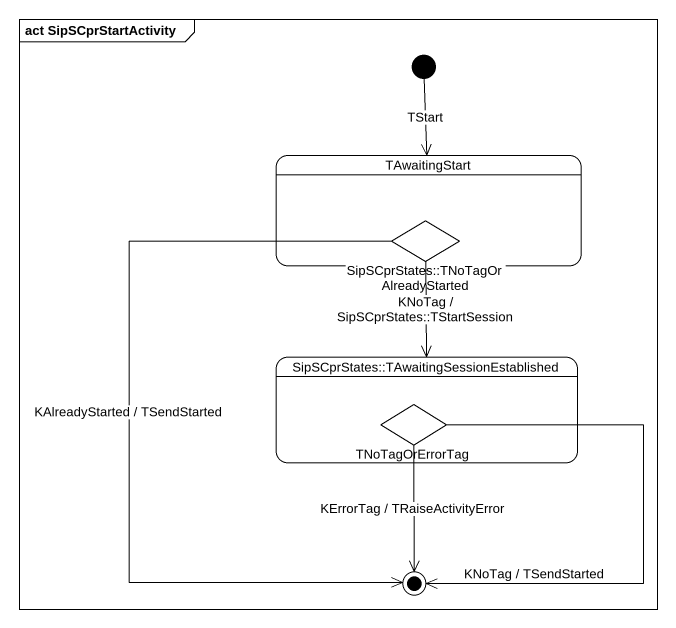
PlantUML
@startuml
mainframe act SipSCprStartActivity
hide empty description
state TAwaitingStart {
  state "SipSCprStates::TNoTagOrAlreadyStarted" as SipSCprStates <<choice>>
}
state "SipSCprStates::TAwaitingSessionEstablished" as SipSCprStates_2 {
  state TNoTagOrErrorTag <<choice>>
}
state final1 <<end>>
[*] --> TAwaitingStart : TStart
SipSCprStates --> SipSCprStates_2 : KNoTag / SipSCprStates::TStartSession
SipSCprStates --> final1 : KAlreadyStarted / TSendStarted
TNoTagOrErrorTag --> final1 : KNoTag / TSendStarted
TNoTagOrErrorTag --> final1 : KErrorTag / TRaiseActivityError
@enduml
